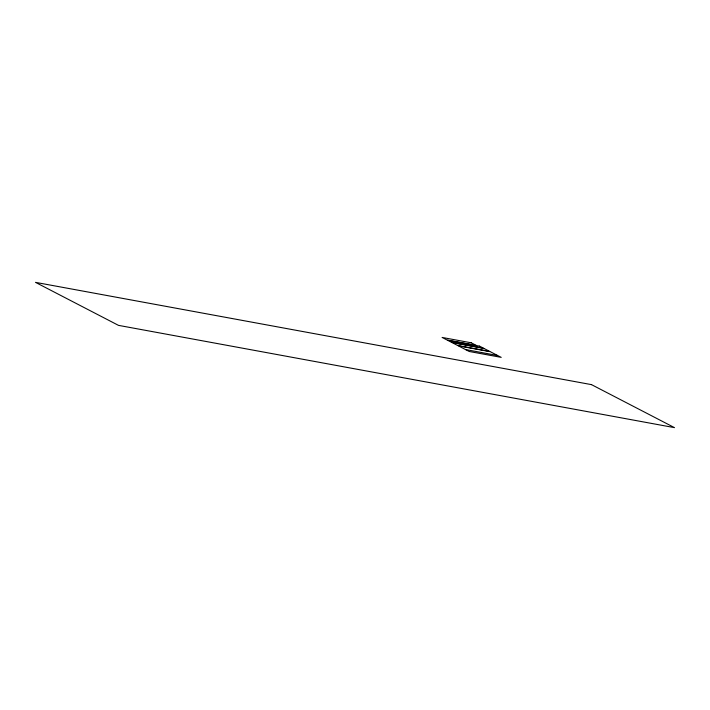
<?xml version="1.0" encoding="UTF-8"?>
<svg xmlns="http://www.w3.org/2000/svg" width="710" height="710" viewBox="0 0 710 710"><rect width="100%" height="100%" fill="white"/><g stroke="black" fill="none" stroke-linecap="round" stroke-linejoin="round"><path stroke-width="1.06" d="M497.373 355.373L490.273 351.698L458.261 345.805L465.352 349.489L497.666 355.524L501.216 357.37L469.203 351.477L465.645 349.639M471.262 342.806L442.108 337.436L447.131 340.046L476.286 345.406L471.262 342.806M479.543 346.134L447.522 340.25L451.498 342.309L483.519 348.193L479.543 346.134M484.078 348.486L452.057 342.593L457.675 345.504L489.687 351.397L484.078 348.486M591.51 384.634L35.5 282.358L118.49 325.366L674.5 427.642L591.51 384.634"/></g></svg>
